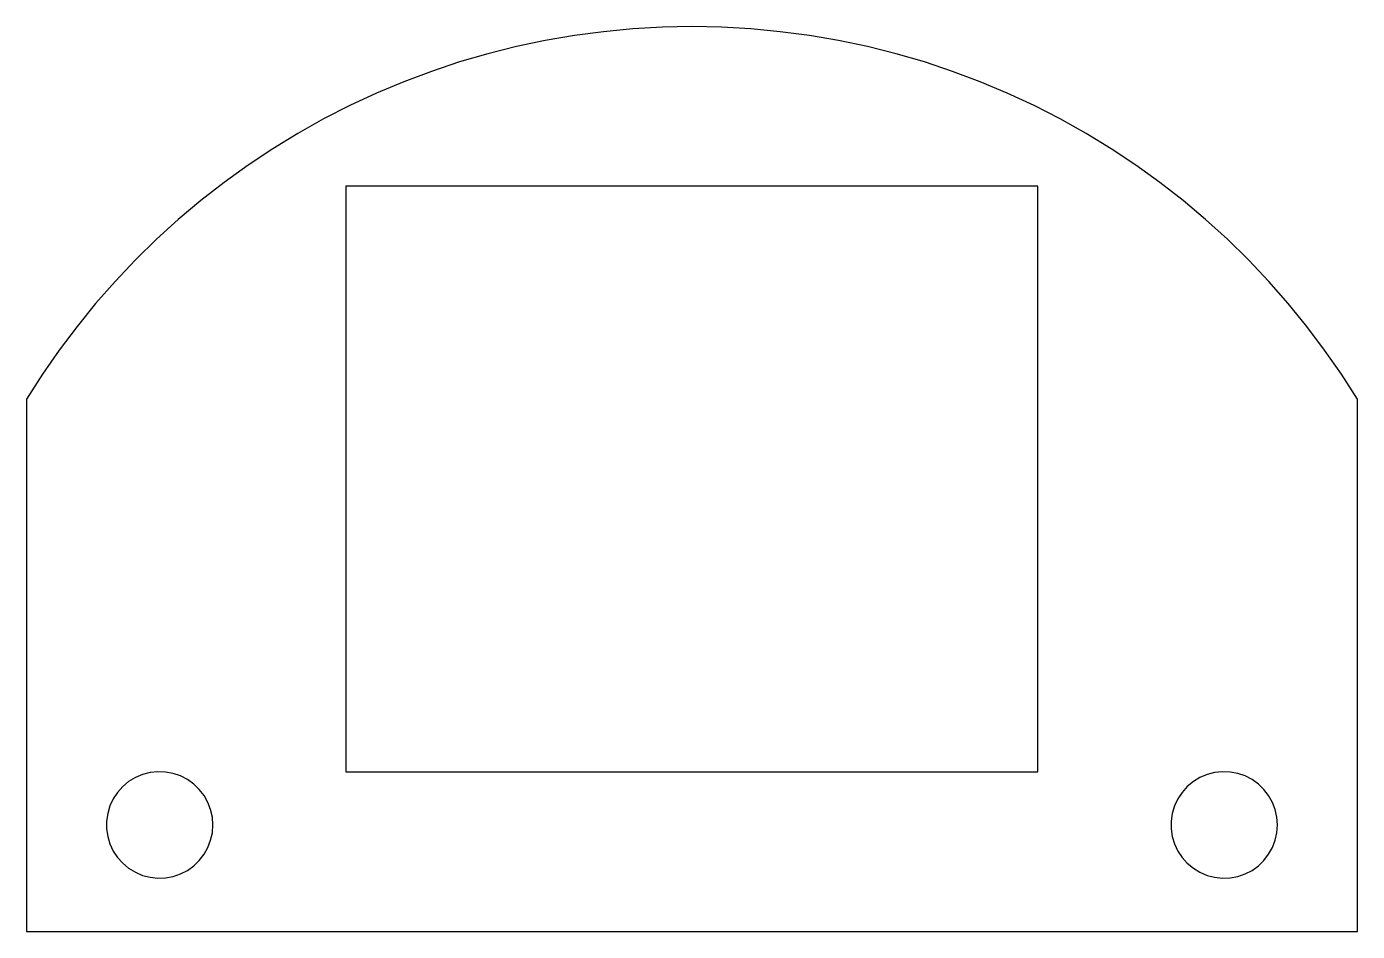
# Model space of a CAD drawing. Header units: inches. Extents: x 561.2 to 586.2, y 481.4 to 498.4.
import ezdxf

# ---------------------------------------------------------------- set-up
doc = ezdxf.new("R2010")
doc.units = ezdxf.units.IN
doc.header["$MEASUREMENT"] = 0
doc.layers.add('Layer 1', color=7, linetype='Continuous')

msp = doc.modelspace()

# ---------------------------------------------------------------- linework, layer by layer
at = {"layer": 'Layer 1', "color": 7, "lineweight": 25}
for points in [[(586.246, 491.359), (585.946, 491.827), (585.63, 492.282), (585.298, 492.725), (584.947, 493.155), (584.582, 493.573), (584.201, 493.975), (583.806, 494.363), (583.395, 494.736), (582.97, 495.092), (582.533, 495.432), (582.083, 495.757), (581.623, 496.064), (581.148, 496.351), (580.665, 496.623), (580.171, 496.875), (579.668, 497.108), (579.158, 497.323), (578.638, 497.517), (578.112, 497.694), (577.58, 497.847), (577.044, 497.983), (576.5, 498.098), (575.953, 498.191), (575.405, 498.263), (574.853, 498.316), (574.299, 498.348), (573.745, 498.359), (573.191, 498.348), (572.637, 498.316), (572.085, 498.263), (571.537, 498.191), (570.99, 498.098), (570.448, 497.983), (569.91, 497.847), (569.378, 497.694), (568.852, 497.517), (568.333, 497.323), (567.822, 497.108), (567.319, 496.875), (566.825, 496.623), (566.342, 496.351), (565.869, 496.064), (565.407, 495.757), (564.957, 495.432), (564.52, 495.092), (564.095, 494.736), (563.685, 494.363), (563.289, 493.975), (562.908, 493.573), (562.543, 493.155), (562.193, 492.725), (561.86, 492.282), (561.544, 491.827), (561.246, 491.359)], [(567.245, 495.36), (567.245, 484.36)], [(580.245, 495.36), (567.245, 495.36)], [(580.245, 484.36), (580.245, 495.36)], [(561.246, 491.359), (561.246, 481.36)], [(586.246, 481.36), (586.246, 491.359)], [(564.746, 483.36), (564.735, 483.505), (564.703, 483.648), (564.65, 483.784), (564.58, 483.912), (564.49, 484.027), (564.386, 484.129), (564.266, 484.214), (564.137, 484.281), (563.998, 484.327), (563.855, 484.353), (563.708, 484.359), (563.564, 484.343), (563.423, 484.306), (563.289, 484.249), (563.163, 484.174), (563.051, 484.08), (562.954, 483.971), (562.872, 483.849), (562.811, 483.717), (562.77, 483.577), (562.747, 483.433), (562.747, 483.286), (562.77, 483.143), (562.811, 483.002), (562.872, 482.87), (562.954, 482.748), (563.051, 482.641), (563.163, 482.547), (563.289, 482.471), (563.423, 482.413), (563.564, 482.376), (563.708, 482.36), (563.855, 482.366), (563.998, 482.392), (564.137, 482.44), (564.266, 482.507), (564.386, 482.591), (564.49, 482.692), (564.58, 482.808), (564.65, 482.935), (564.703, 483.071), (564.735, 483.214), (564.746, 483.36)], [(567.245, 484.36), (580.245, 484.36)], [(584.745, 483.36), (584.734, 483.505), (584.702, 483.648), (584.651, 483.784), (584.579, 483.912), (584.491, 484.027), (584.385, 484.129), (584.266, 484.214), (584.136, 484.281), (583.998, 484.327), (583.854, 484.353), (583.709, 484.359), (583.563, 484.343), (583.422, 484.306), (583.288, 484.249), (583.164, 484.174), (583.051, 484.08), (582.954, 483.971), (582.873, 483.849), (582.811, 483.717), (582.769, 483.577), (582.748, 483.433), (582.748, 483.286), (582.769, 483.143), (582.811, 483.002), (582.873, 482.87), (582.954, 482.748), (583.051, 482.641), (583.164, 482.547), (583.288, 482.471), (583.422, 482.413), (583.563, 482.376), (583.709, 482.36), (583.854, 482.366), (583.998, 482.392), (584.136, 482.44), (584.266, 482.507), (584.385, 482.591), (584.491, 482.692), (584.579, 482.808), (584.651, 482.935), (584.702, 483.071), (584.734, 483.214), (584.745, 483.36)], [(561.246, 481.36), (586.246, 481.36)]]:
    msp.add_lwpolyline(points, dxfattribs=at)

doc.saveas('drawing.dxf')
